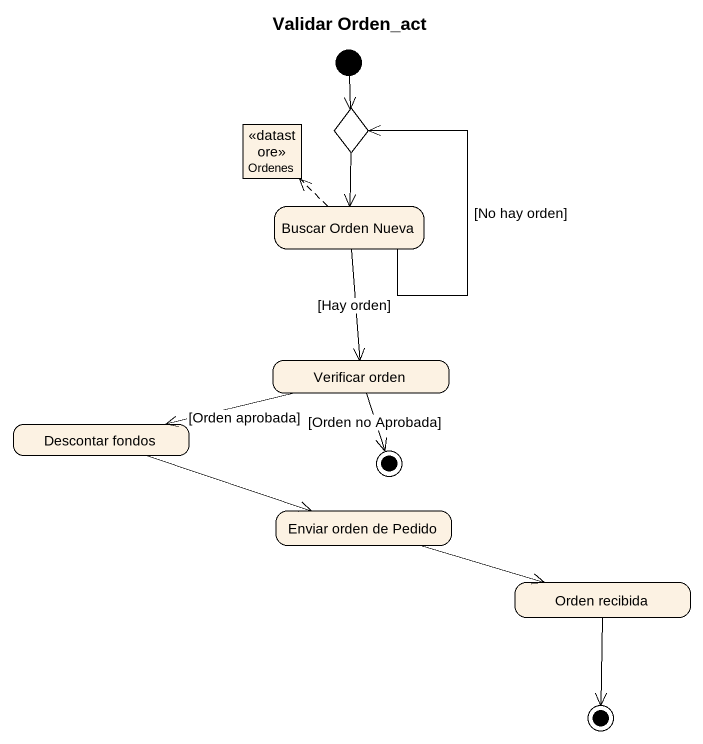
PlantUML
@startuml
title Validar Orden_act
hide empty description
state choice1 <<choice>>
state Ordenes <<datastore>>
state "Buscar Orden Nueva" as Buscar_Orden_Nueva
state "Verificar orden" as Verificar_orden
state "Descontar fondos" as Descontar_fondos
state final1 <<end>>
state "Enviar orden de Pedido" as Enviar_orden_de_Pedido
state "Orden recibida" as Orden_recibida
state final2 <<end>>
[*] --> choice1
choice1 --> Buscar_Orden_Nueva
Buscar_Orden_Nueva -up-> choice1 : [No hay orden]
Buscar_Orden_Nueva -up[dashed]-> Ordenes
Buscar_Orden_Nueva --> Verificar_orden : [Hay orden]
Verificar_orden -left-> Descontar_fondos : [Orden aprobada]
Verificar_orden --> final1 : [Orden no Aprobada]
Descontar_fondos -right-> Enviar_orden_de_Pedido
Enviar_orden_de_Pedido -right-> Orden_recibida
Orden_recibida --> final2
@enduml
